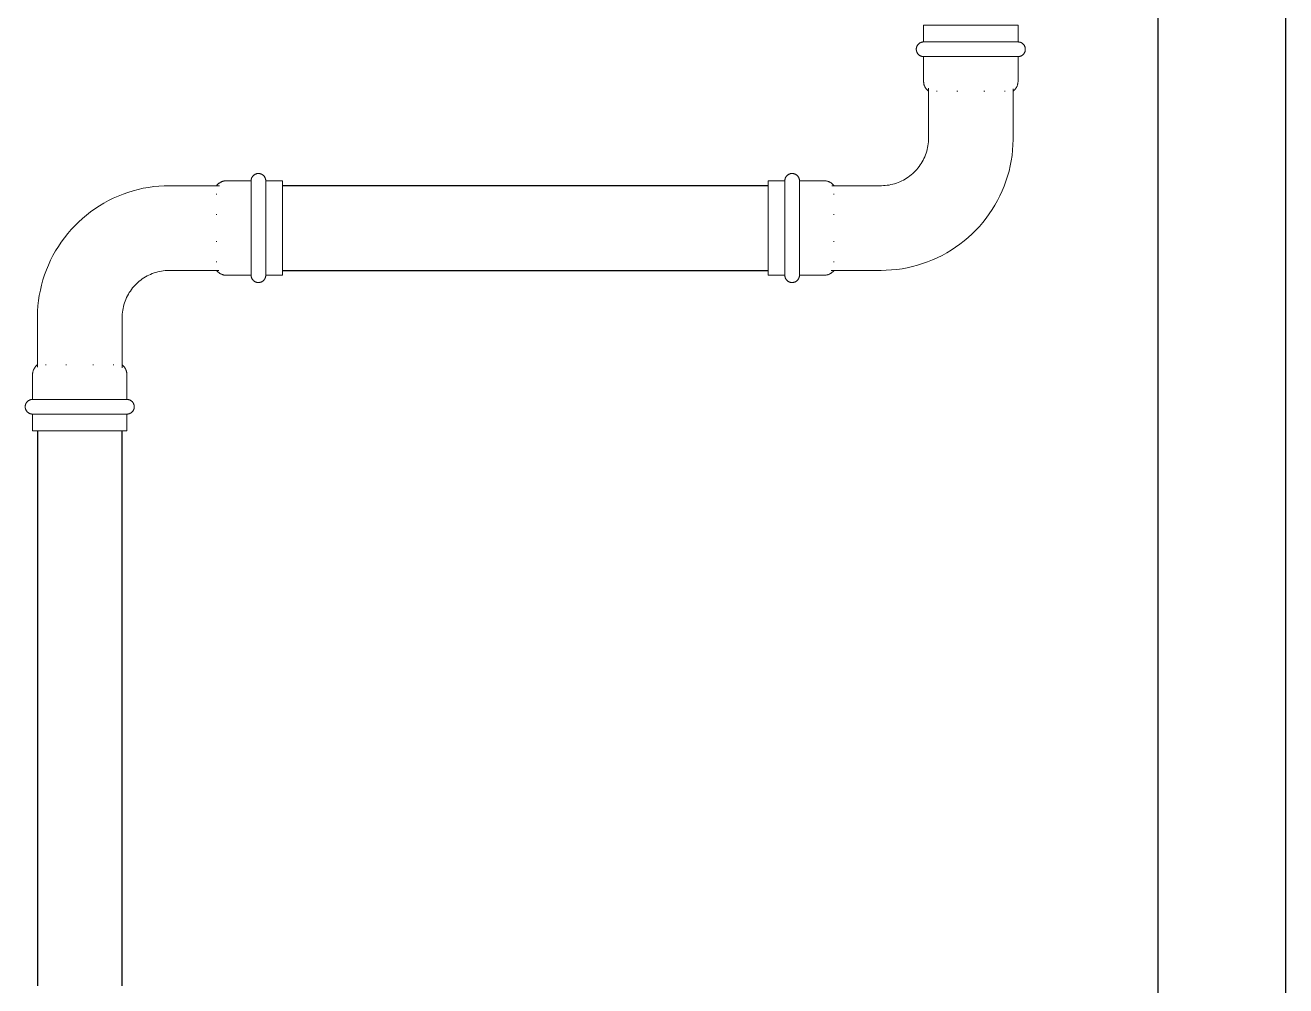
# Model space of a CAD drawing. Header units: inches. Extents: x -3327 to -1, y 8 to 1328.
# Drawn here: x -2027.22 to -1998.93, y 373.99 to 395.54 of the extents above; entities that cross this region are included whole.
import ezdxf

# ---------------------------------------------------------------- set-up
doc = ezdxf.new("R2010")
doc.units = ezdxf.units.IN
doc.header["$MEASUREMENT"] = 0
doc.layers.add('P-PIPE', color=3, linetype='Continuous', lineweight=9)
doc.layers.add('X - REF - FP', color=7, linetype='Continuous', true_color=0xb90000)

# ---------------------------------------------------------------- blocks, each defined once
blk = doc.blocks.new('Victaulic-VicPress316-Elbow 90-45deg Style P568_P571 - Standard-V18-SECOND LEVEL')
at = {"layer": 'P-PIPE'}
for p, q in [((-1.059, 4.55), (-1.059, 4.174)), ((1.059, 4.55), (-1.059, 4.55)), ((1.059, 4.174), (1.059, 4.55)), ((-1.059, 4.174), (1.059, 4.174)), ((-1.059, 3.845), (-1.059, 3.289)), ((-1.059, 3.845), (1.059, 3.845)), ((1.059, 3.289), (1.059, 3.845)), ((-0.95, 3.134), (-0.95, 2.015)), ((0.95, 2.015), (0.95, 3.119)), ((-0.769, 3.071), (-0.753, 3.071)), ((-0.312, 3.071), (-0.294, 3.071)), ((0.294, 3.071), (0.312, 3.071)), ((0.753, 3.071), (0.769, 3.071)), ((-4.174, 1.059), (-4.55, 1.059)), ((-4.55, 1.059), (-4.55, -1.059)), ((-4.174, -1.059), (-4.174, 1.059)), ((-3.289, 1.059), (-3.845, 1.059)), ((-3.845, -1.059), (-3.845, 1.059)), ((-2.015, 0.95), (-3.119, 0.95)), ((-3.071, 0.753), (-3.071, 0.769)), ((-3.071, 0.294), (-3.071, 0.312)), ((-3.071, -0.312), (-3.071, -0.294)), ((-3.071, -0.769), (-3.071, -0.753)), ((-4.55, -1.059), (-4.174, -1.059)), ((-3.845, -1.059), (-3.289, -1.059)), ((-3.134, -0.95), (-2.015, -0.95))]:
    blk.add_line(p, q, dxfattribs=at)
at = {"layer": 'P-PIPE', "flags": 128}
for points in [[(-1.059, 3.845), (-1.066, 3.846), (-1.072, 3.846), (-1.079, 3.847), (-1.085, 3.848), (-1.092, 3.849), (-1.098, 3.85), (-1.104, 3.852), (-1.111, 3.854), (-1.117, 3.856), (-1.123, 3.858), (-1.129, 3.861), (-1.135, 3.864), (-1.141, 3.867), (-1.146, 3.871), (-1.152, 3.874), (-1.157, 3.878), (-1.162, 3.882), (-1.167, 3.886), (-1.172, 3.891), (-1.177, 3.895), (-1.181, 3.9), (-1.186, 3.905), (-1.19, 3.91), (-1.194, 3.916), (-1.197, 3.921), (-1.201, 3.927), (-1.204, 3.932), (-1.207, 3.938), (-1.21, 3.944), (-1.212, 3.95), (-1.215, 3.957), (-1.217, 3.963), (-1.218, 3.969), (-1.22, 3.976), (-1.221, 3.982), (-1.222, 3.989), (-1.223, 3.995), (-1.223, 4.002), (-1.223, 4.008), (-1.223, 4.015), (-1.223, 4.021), (-1.223, 4.028), (-1.222, 4.034), (-1.221, 4.041), (-1.219, 4.047), (-1.218, 4.054), (-1.216, 4.06), (-1.214, 4.066), (-1.211, 4.072), (-1.209, 4.078), (-1.206, 4.084), (-1.203, 4.09), (-1.199, 4.096), (-1.196, 4.101), (-1.192, 4.107), (-1.188, 4.112), (-1.184, 4.117), (-1.179, 4.122), (-1.175, 4.127), (-1.17, 4.131), (-1.165, 4.136), (-1.16, 4.14), (-1.155, 4.144), (-1.149, 4.147), (-1.144, 4.151), (-1.138, 4.154), (-1.132, 4.157), (-1.126, 4.16), (-1.12, 4.163), (-1.114, 4.165), (-1.108, 4.167), (-1.102, 4.169), (-1.095, 4.17), (-1.089, 4.172), (-1.082, 4.173), (-1.076, 4.174), (-1.069, 4.174), (-1.063, 4.174), (-1.059, 4.174)], [(1.059, 4.174), (1.058, 4.174), (1.056, 4.174), (1.051, 4.174), (1.045, 4.174), (1.038, 4.174), (1.029, 4.174), (1.018, 4.174), (1.005, 4.174), (0.991, 4.174), (0.975, 4.174), (0.958, 4.174), (0.939, 4.174), (0.919, 4.174), (0.897, 4.174), (0.874, 4.174), (0.849, 4.174), (0.823, 4.174), (0.796, 4.174), (0.768, 4.174), (0.738, 4.174), (0.707, 4.174), (0.675, 4.174), (0.642, 4.174), (0.607, 4.174), (0.572, 4.174), (0.536, 4.174), (0.499, 4.174), (0.461, 4.174), (0.423, 4.174), (0.384, 4.174), (0.344, 4.174), (0.304, 4.174), (0.263, 4.174), (0.222, 4.174), (0.18, 4.174), (0.138, 4.174), (0.096, 4.174), (0.054, 4.174), (0.011, 4.174), (-0.031, 4.174), (-0.073, 4.174), (-0.115, 4.174), (-0.157, 4.174), (-0.199, 4.174), (-0.241, 4.174), (-0.282, 4.174), (-0.322, 4.174), (-0.362, 4.174), (-0.402, 4.174), (-0.441, 4.174), (-0.479, 4.174), (-0.516, 4.174), (-0.553, 4.174), (-0.588, 4.174), (-0.623, 4.174), (-0.657, 4.174), (-0.69, 4.174), (-0.721, 4.174), (-0.752, 4.174), (-0.781, 4.174), (-0.809, 4.174), (-0.836, 4.174), (-0.861, 4.174), (-0.885, 4.174), (-0.907, 4.174), (-0.929, 4.174), (-0.948, 4.174), (-0.966, 4.174), (-0.983, 4.174), (-0.998, 4.174), (-1.011, 4.174), (-1.023, 4.174), (-1.033, 4.174), (-1.042, 4.174), (-1.048, 4.174), (-1.054, 4.174), (-1.057, 4.174), (-1.059, 4.174), (-1.059, 4.174)], [(-1.059, 4.174), (-1.058, 4.174), (-1.056, 4.174), (-1.051, 4.174), (-1.045, 4.174), (-1.038, 4.174), (-1.029, 4.174), (-1.018, 4.174)], [(1.023, 4.174), (1.033, 4.174), (1.042, 4.174), (1.048, 4.174), (1.054, 4.174), (1.057, 4.174), (1.059, 4.174), (1.059, 4.174)], [(1.059, 4.174), (1.066, 4.174), (1.072, 4.174), (1.079, 4.173), (1.085, 4.172), (1.092, 4.171), (1.098, 4.17), (1.104, 4.168), (1.111, 4.166), (1.117, 4.164), (1.123, 4.162), (1.129, 4.159), (1.135, 4.156), (1.141, 4.153), (1.146, 4.149), (1.152, 4.146), (1.157, 4.142), (1.162, 4.138), (1.167, 4.134), (1.172, 4.129), (1.177, 4.125), (1.181, 4.12), (1.186, 4.115), (1.19, 4.11), (1.194, 4.104), (1.197, 4.099), (1.201, 4.093), (1.204, 4.088), (1.207, 4.082), (1.21, 4.076), (1.212, 4.07), (1.215, 4.063), (1.217, 4.057), (1.218, 4.051), (1.22, 4.044), (1.221, 4.038), (1.222, 4.031), (1.223, 4.025), (1.223, 4.018), (1.223, 4.012), (1.223, 4.005), (1.223, 3.999), (1.223, 3.992), (1.222, 3.986), (1.221, 3.979), (1.219, 3.973), (1.218, 3.966), (1.216, 3.96), (1.214, 3.954), (1.211, 3.948), (1.209, 3.942), (1.206, 3.936), (1.203, 3.93), (1.199, 3.924), (1.196, 3.919), (1.192, 3.913), (1.188, 3.908), (1.184, 3.903), (1.179, 3.898), (1.175, 3.893), (1.17, 3.889), (1.165, 3.884), (1.16, 3.88), (1.155, 3.876), (1.149, 3.873), (1.144, 3.869), (1.138, 3.866), (1.132, 3.863), (1.126, 3.86), (1.12, 3.857), (1.114, 3.855), (1.108, 3.853), (1.102, 3.851), (1.095, 3.85), (1.089, 3.848), (1.082, 3.847), (1.076, 3.846), (1.069, 3.846), (1.063, 3.846), (1.059, 3.845)], [(-1.059, 3.845), (-1.058, 3.845), (-1.056, 3.845), (-1.051, 3.845), (-1.045, 3.845), (-1.038, 3.845), (-1.029, 3.845), (-1.018, 3.845), (-1.005, 3.845), (-0.991, 3.845), (-0.975, 3.845), (-0.958, 3.845), (-0.939, 3.845), (-0.919, 3.845), (-0.897, 3.845), (-0.874, 3.845), (-0.849, 3.845), (-0.823, 3.845), (-0.796, 3.845), (-0.768, 3.845), (-0.738, 3.845), (-0.707, 3.845), (-0.675, 3.845), (-0.642, 3.845), (-0.607, 3.845), (-0.572, 3.845), (-0.536, 3.845), (-0.499, 3.845), (-0.461, 3.845), (-0.423, 3.845), (-0.384, 3.845), (-0.344, 3.845), (-0.304, 3.845), (-0.263, 3.845), (-0.222, 3.845), (-0.18, 3.845), (-0.138, 3.845), (-0.096, 3.845), (-0.054, 3.845), (-0.011, 3.845), (0.031, 3.845), (0.073, 3.845), (0.115, 3.845), (0.157, 3.845), (0.199, 3.845), (0.241, 3.845), (0.282, 3.845), (0.322, 3.845), (0.362, 3.845), (0.402, 3.845), (0.441, 3.845), (0.479, 3.845), (0.516, 3.845), (0.553, 3.845), (0.588, 3.845), (0.623, 3.845), (0.657, 3.845), (0.69, 3.845), (0.721, 3.845), (0.752, 3.845), (0.781, 3.845), (0.809, 3.845), (0.836, 3.845), (0.861, 3.845), (0.885, 3.845), (0.907, 3.845), (0.929, 3.845), (0.948, 3.845), (0.966, 3.845), (0.983, 3.845), (0.998, 3.845), (1.011, 3.845), (1.023, 3.845), (1.033, 3.845), (1.042, 3.845), (1.048, 3.845), (1.054, 3.845), (1.057, 3.845), (1.059, 3.845), (1.059, 3.845)], [(-1.023, 3.845), (-1.033, 3.845), (-1.042, 3.845), (-1.048, 3.845), (-1.054, 3.845), (-1.057, 3.845), (-1.059, 3.845), (-1.059, 3.845)], [(1.059, 3.845), (1.058, 3.845), (1.056, 3.845), (1.051, 3.845), (1.045, 3.845), (1.038, 3.845), (1.029, 3.845), (1.018, 3.845)], [(-0.95, 3.071), (-0.959, 3.078), (-0.967, 3.085), (-0.975, 3.092), (-0.983, 3.1), (-0.99, 3.108), (-0.997, 3.116), (-1.004, 3.125), (-1.01, 3.133), (-1.016, 3.143), (-1.022, 3.152), (-1.027, 3.161), (-1.032, 3.171), (-1.037, 3.181), (-1.041, 3.191), (-1.045, 3.201), (-1.048, 3.212), (-1.051, 3.222), (-1.053, 3.233), (-1.055, 3.244), (-1.057, 3.254), (-1.058, 3.265), (-1.059, 3.276), (-1.059, 3.287), (-1.059, 3.289)], [(1.059, 3.289), (1.059, 3.278), (1.058, 3.267), (1.057, 3.256), (1.056, 3.246), (1.054, 3.235), (1.051, 3.224), (1.048, 3.214), (1.045, 3.203), (1.042, 3.193), (1.037, 3.183), (1.033, 3.173), (1.028, 3.163), (1.023, 3.154), (1.017, 3.144), (1.011, 3.135), (1.005, 3.126), (0.998, 3.118), (0.991, 3.109), (0.984, 3.101), (0.976, 3.094), (0.968, 3.086), (0.96, 3.079), (0.952, 3.072), (0.95, 3.071)], [(-0.95, 2.015), (-0.951, 1.973), (-0.953, 1.93), (-0.958, 1.888), (-0.964, 1.846), (-0.971, 1.804), (-0.981, 1.762), (-0.991, 1.721), (-1.004, 1.68), (-1.018, 1.64), (-1.034, 1.6), (-1.051, 1.562), (-1.07, 1.523), (-1.091, 1.486), (-1.113, 1.449), (-1.136, 1.414), (-1.161, 1.379), (-1.187, 1.345), (-1.214, 1.313), (-1.243, 1.281), (-1.273, 1.251), (-1.304, 1.222), (-1.337, 1.194), (-1.37, 1.168), (-1.404, 1.143), (-1.44, 1.119), (-1.476, 1.097), (-1.513, 1.076), (-1.551, 1.056), (-1.59, 1.039), (-1.629, 1.022), (-1.669, 1.008), (-1.71, 0.995), (-1.751, 0.983), (-1.792, 0.974), (-1.834, 0.965), (-1.876, 0.959), (-1.919, 0.954), (-1.961, 0.951), (-2.004, 0.95), (-2.015, 0.95)], [(-2.015, -0.95), (-1.897, -0.948), (-1.778, -0.941), (-1.66, -0.929), (-1.543, -0.912), (-1.426, -0.891), (-1.31, -0.865), (-1.196, -0.835), (-1.082, -0.799), (-0.971, -0.76), (-0.861, -0.716), (-0.752, -0.668), (-0.646, -0.615), (-0.542, -0.558), (-0.44, -0.497), (-0.341, -0.432), (-0.244, -0.363), (-0.151, -0.29), (-0.06, -0.214), (0.028, -0.134), (0.112, -0.051), (0.193, 0.036), (0.27, 0.126), (0.344, 0.219), (0.414, 0.315), (0.48, 0.413), (0.542, 0.514), (0.6, 0.618), (0.654, 0.723), (0.703, 0.831), (0.748, 0.941), (0.789, 1.052), (0.826, 1.165), (0.857, 1.279), (0.884, 1.395), (0.907, 1.511), (0.925, 1.629), (0.938, 1.746), (0.946, 1.865), (0.95, 1.983), (0.95, 2.015)], [(-4.174, 1.059), (-4.174, 1.066), (-4.174, 1.072), (-4.173, 1.079), (-4.172, 1.085), (-4.171, 1.092), (-4.17, 1.098), (-4.168, 1.104), (-4.166, 1.111), (-4.164, 1.117), (-4.162, 1.123), (-4.159, 1.129), (-4.156, 1.135), (-4.153, 1.141), (-4.149, 1.146), (-4.146, 1.152), (-4.142, 1.157), (-4.138, 1.162), (-4.134, 1.167), (-4.129, 1.172), (-4.125, 1.177), (-4.12, 1.181), (-4.115, 1.186), (-4.11, 1.19), (-4.104, 1.194), (-4.099, 1.197), (-4.093, 1.201), (-4.088, 1.204), (-4.082, 1.207), (-4.076, 1.21), (-4.07, 1.212), (-4.063, 1.215), (-4.057, 1.217), (-4.051, 1.218), (-4.044, 1.22), (-4.038, 1.221), (-4.031, 1.222), (-4.025, 1.223), (-4.018, 1.223), (-4.012, 1.223), (-4.005, 1.223), (-3.999, 1.223), (-3.992, 1.223), (-3.986, 1.222), (-3.979, 1.221), (-3.973, 1.219), (-3.966, 1.218), (-3.96, 1.216), (-3.954, 1.214), (-3.948, 1.211), (-3.942, 1.209), (-3.936, 1.206), (-3.93, 1.203), (-3.924, 1.199), (-3.919, 1.196), (-3.913, 1.192), (-3.908, 1.188), (-3.903, 1.184), (-3.898, 1.179), (-3.893, 1.175), (-3.889, 1.17), (-3.884, 1.165), (-3.88, 1.16), (-3.876, 1.155), (-3.873, 1.149), (-3.869, 1.144), (-3.866, 1.138), (-3.863, 1.132), (-3.86, 1.126), (-3.857, 1.12), (-3.855, 1.114), (-3.853, 1.108), (-3.851, 1.102), (-3.85, 1.095), (-3.848, 1.089), (-3.847, 1.082), (-3.846, 1.076), (-3.846, 1.069), (-3.846, 1.063), (-3.845, 1.059)], [(-4.174, 1.059), (-4.174, 1.058), (-4.174, 1.056), (-4.174, 1.051), (-4.174, 1.045), (-4.174, 1.038), (-4.174, 1.029), (-4.174, 1.018), (-4.174, 1.005), (-4.174, 0.991), (-4.174, 0.975), (-4.174, 0.958), (-4.174, 0.939), (-4.174, 0.919), (-4.174, 0.897), (-4.174, 0.874), (-4.174, 0.849), (-4.174, 0.823), (-4.174, 0.796), (-4.174, 0.768), (-4.174, 0.738), (-4.174, 0.707), (-4.174, 0.675), (-4.174, 0.642), (-4.174, 0.607), (-4.174, 0.572), (-4.174, 0.536), (-4.174, 0.499), (-4.174, 0.461), (-4.174, 0.423), (-4.174, 0.384), (-4.174, 0.344), (-4.174, 0.304), (-4.174, 0.263), (-4.174, 0.222), (-4.174, 0.18), (-4.174, 0.138), (-4.174, 0.096), (-4.174, 0.054), (-4.174, 0.011), (-4.174, -0.031), (-4.174, -0.073), (-4.174, -0.115), (-4.174, -0.157), (-4.174, -0.199), (-4.174, -0.241), (-4.174, -0.282), (-4.174, -0.322), (-4.174, -0.362), (-4.174, -0.402), (-4.174, -0.441), (-4.174, -0.479), (-4.174, -0.516), (-4.174, -0.553), (-4.174, -0.588), (-4.174, -0.623), (-4.174, -0.657), (-4.174, -0.69), (-4.174, -0.721), (-4.174, -0.752), (-4.174, -0.781), (-4.174, -0.809), (-4.174, -0.836), (-4.174, -0.861), (-4.174, -0.885), (-4.174, -0.907), (-4.174, -0.929), (-4.174, -0.948), (-4.174, -0.966), (-4.174, -0.983), (-4.174, -0.998), (-4.174, -1.011), (-4.174, -1.023), (-4.174, -1.033), (-4.174, -1.042), (-4.174, -1.048), (-4.174, -1.054), (-4.174, -1.057), (-4.174, -1.059), (-4.174, -1.059)], [(-4.174, 1.023), (-4.174, 1.033), (-4.174, 1.042), (-4.174, 1.048), (-4.174, 1.054), (-4.174, 1.057), (-4.174, 1.059), (-4.174, 1.059)], [(-3.845, -1.059), (-3.845, -1.058), (-3.845, -1.056), (-3.845, -1.051), (-3.845, -1.045), (-3.845, -1.038), (-3.845, -1.029), (-3.845, -1.018), (-3.845, -1.005), (-3.845, -0.991), (-3.845, -0.975), (-3.845, -0.958), (-3.845, -0.939), (-3.845, -0.919), (-3.845, -0.897), (-3.845, -0.874), (-3.845, -0.849), (-3.845, -0.823), (-3.845, -0.796), (-3.845, -0.768), (-3.845, -0.738), (-3.845, -0.707), (-3.845, -0.675), (-3.845, -0.642), (-3.845, -0.607), (-3.845, -0.572), (-3.845, -0.536), (-3.845, -0.499), (-3.845, -0.461), (-3.845, -0.423), (-3.845, -0.384), (-3.845, -0.344), (-3.845, -0.304), (-3.845, -0.263), (-3.845, -0.222), (-3.845, -0.18), (-3.845, -0.138), (-3.845, -0.096), (-3.845, -0.054), (-3.845, -0.011), (-3.845, 0.031), (-3.845, 0.073), (-3.845, 0.115), (-3.845, 0.157), (-3.845, 0.199), (-3.845, 0.241), (-3.845, 0.282), (-3.845, 0.322), (-3.845, 0.362), (-3.845, 0.402), (-3.845, 0.441), (-3.845, 0.479), (-3.845, 0.516), (-3.845, 0.553), (-3.845, 0.588), (-3.845, 0.623), (-3.845, 0.657), (-3.845, 0.69), (-3.845, 0.721), (-3.845, 0.752), (-3.845, 0.781), (-3.845, 0.809), (-3.845, 0.836), (-3.845, 0.861), (-3.845, 0.885), (-3.845, 0.907), (-3.845, 0.929), (-3.845, 0.948), (-3.845, 0.966), (-3.845, 0.983), (-3.845, 0.998), (-3.845, 1.011), (-3.845, 1.023), (-3.845, 1.033), (-3.845, 1.042), (-3.845, 1.048), (-3.845, 1.054), (-3.845, 1.057), (-3.845, 1.059), (-3.845, 1.059)], [(-3.845, 1.059), (-3.845, 1.058), (-3.845, 1.056), (-3.845, 1.051), (-3.845, 1.045), (-3.845, 1.038), (-3.845, 1.029), (-3.845, 1.018)], [(-3.289, 1.059), (-3.278, 1.059), (-3.267, 1.058), (-3.256, 1.057), (-3.246, 1.056), (-3.235, 1.054), (-3.224, 1.051), (-3.214, 1.048), (-3.203, 1.045), (-3.193, 1.042), (-3.183, 1.037), (-3.173, 1.033), (-3.163, 1.028), (-3.154, 1.023), (-3.144, 1.017), (-3.135, 1.011), (-3.126, 1.005), (-3.118, 0.998), (-3.109, 0.991), (-3.101, 0.984), (-3.094, 0.976), (-3.086, 0.968), (-3.079, 0.96), (-3.072, 0.952), (-3.071, 0.95)], [(-4.174, -1.059), (-4.174, -1.058), (-4.174, -1.056), (-4.174, -1.051), (-4.174, -1.045), (-4.174, -1.038), (-4.174, -1.029), (-4.174, -1.018)], [(-3.845, -1.059), (-3.846, -1.066), (-3.846, -1.072), (-3.847, -1.079), (-3.848, -1.085), (-3.849, -1.092), (-3.85, -1.098), (-3.852, -1.104), (-3.854, -1.111), (-3.856, -1.117), (-3.858, -1.123), (-3.861, -1.129), (-3.864, -1.135), (-3.867, -1.141), (-3.871, -1.146), (-3.874, -1.152), (-3.878, -1.157), (-3.882, -1.162), (-3.886, -1.167), (-3.891, -1.172), (-3.895, -1.177), (-3.9, -1.181), (-3.905, -1.186), (-3.91, -1.19), (-3.916, -1.194), (-3.921, -1.197), (-3.927, -1.201), (-3.932, -1.204), (-3.938, -1.207), (-3.944, -1.21), (-3.95, -1.212), (-3.957, -1.215), (-3.963, -1.217), (-3.969, -1.218), (-3.976, -1.22), (-3.982, -1.221), (-3.989, -1.222), (-3.995, -1.223), (-4.002, -1.223), (-4.008, -1.223), (-4.015, -1.223), (-4.021, -1.223), (-4.028, -1.223), (-4.034, -1.222), (-4.041, -1.221), (-4.047, -1.219), (-4.054, -1.218), (-4.06, -1.216), (-4.066, -1.214), (-4.072, -1.211), (-4.078, -1.209), (-4.084, -1.206), (-4.09, -1.203), (-4.096, -1.199), (-4.101, -1.196), (-4.107, -1.192), (-4.112, -1.188), (-4.117, -1.184), (-4.122, -1.179), (-4.127, -1.175), (-4.131, -1.17), (-4.136, -1.165), (-4.14, -1.16), (-4.144, -1.155), (-4.147, -1.149), (-4.151, -1.144), (-4.154, -1.138), (-4.157, -1.132), (-4.16, -1.126), (-4.163, -1.12), (-4.165, -1.114), (-4.167, -1.108), (-4.169, -1.102), (-4.17, -1.095), (-4.172, -1.089), (-4.173, -1.082), (-4.174, -1.076), (-4.174, -1.069), (-4.174, -1.063), (-4.174, -1.059)], [(-3.845, -1.023), (-3.845, -1.033), (-3.845, -1.042), (-3.845, -1.048), (-3.845, -1.054), (-3.845, -1.057), (-3.845, -1.059), (-3.845, -1.059)], [(-3.071, -0.95), (-3.078, -0.959), (-3.085, -0.967), (-3.092, -0.975), (-3.1, -0.983), (-3.108, -0.99), (-3.116, -0.997), (-3.125, -1.004), (-3.133, -1.01), (-3.143, -1.016), (-3.152, -1.022), (-3.161, -1.027), (-3.171, -1.032), (-3.181, -1.037), (-3.191, -1.041), (-3.201, -1.045), (-3.212, -1.048), (-3.222, -1.051), (-3.233, -1.053), (-3.244, -1.055), (-3.254, -1.057), (-3.265, -1.058), (-3.276, -1.059), (-3.287, -1.059), (-3.289, -1.059)]]:
    blk.add_lwpolyline(points, dxfattribs=at)
blk = doc.blocks.new('Victaulic-VicPress316-Elbow 90-45deg Style P568_P571 - Standard-V9-SECOND LEVEL')
at = {"layer": 'P-PIPE'}
for p, q in [((-1.059, 4.55), (-1.059, 4.174)), ((1.059, 4.55), (-1.059, 4.55)), ((1.059, 4.174), (1.059, 4.55)), ((-1.059, 4.174), (1.059, 4.174)), ((-1.059, 3.845), (-1.059, 3.289)), ((-1.059, 3.845), (1.059, 3.845)), ((1.059, 3.289), (1.059, 3.845)), ((-0.95, 3.136), (-0.95, 2.015)), ((0.95, 2.015), (0.95, 3.119)), ((-0.769, 3.071), (-0.753, 3.071)), ((-0.312, 3.071), (-0.294, 3.071)), ((0.294, 3.071), (0.312, 3.071)), ((0.753, 3.071), (0.769, 3.071)), ((-4.174, 1.059), (-4.55, 1.059)), ((-4.55, 1.059), (-4.55, -1.059)), ((-4.174, -1.059), (-4.174, 1.059)), ((-3.289, 1.059), (-3.845, 1.059)), ((-3.845, -1.059), (-3.845, 1.059)), ((-2.015, 0.95), (-3.119, 0.95)), ((-3.071, 0.753), (-3.071, 0.769)), ((-3.071, 0.294), (-3.071, 0.312)), ((-3.071, -0.312), (-3.071, -0.294)), ((-3.071, -0.769), (-3.071, -0.753)), ((-4.55, -1.059), (-4.174, -1.059)), ((-3.845, -1.059), (-3.289, -1.059)), ((-3.136, -0.95), (-2.015, -0.95))]:
    blk.add_line(p, q, dxfattribs=at)
at = {"layer": 'P-PIPE', "flags": 128}
for points in [[(-1.059, 3.845), (-1.066, 3.846), (-1.072, 3.846), (-1.079, 3.847), (-1.085, 3.848), (-1.092, 3.849), (-1.098, 3.85), (-1.104, 3.852), (-1.111, 3.854), (-1.117, 3.856), (-1.123, 3.858), (-1.129, 3.861), (-1.135, 3.864), (-1.141, 3.867), (-1.146, 3.871), (-1.152, 3.874), (-1.157, 3.878), (-1.162, 3.882), (-1.167, 3.886), (-1.172, 3.891), (-1.177, 3.895), (-1.181, 3.9), (-1.186, 3.905), (-1.19, 3.91), (-1.194, 3.916), (-1.197, 3.921), (-1.201, 3.927), (-1.204, 3.932), (-1.207, 3.938), (-1.21, 3.944), (-1.212, 3.95), (-1.215, 3.957), (-1.217, 3.963), (-1.218, 3.969), (-1.22, 3.976), (-1.221, 3.982), (-1.222, 3.989), (-1.223, 3.995), (-1.223, 4.002), (-1.223, 4.008), (-1.223, 4.015), (-1.223, 4.021), (-1.223, 4.028), (-1.222, 4.034), (-1.221, 4.041), (-1.219, 4.047), (-1.218, 4.054), (-1.216, 4.06), (-1.214, 4.066), (-1.211, 4.072), (-1.209, 4.078), (-1.206, 4.084), (-1.203, 4.09), (-1.199, 4.096), (-1.196, 4.101), (-1.192, 4.107), (-1.188, 4.112), (-1.184, 4.117), (-1.179, 4.122), (-1.175, 4.127), (-1.17, 4.131), (-1.165, 4.136), (-1.16, 4.14), (-1.155, 4.144), (-1.149, 4.147), (-1.144, 4.151), (-1.138, 4.154), (-1.132, 4.157), (-1.126, 4.16), (-1.12, 4.163), (-1.114, 4.165), (-1.108, 4.167), (-1.102, 4.169), (-1.095, 4.17), (-1.089, 4.172), (-1.082, 4.173), (-1.076, 4.174), (-1.069, 4.174), (-1.063, 4.174), (-1.059, 4.174)], [(1.059, 4.174), (1.058, 4.174), (1.056, 4.174), (1.051, 4.174), (1.045, 4.174), (1.038, 4.174), (1.029, 4.174), (1.018, 4.174), (1.005, 4.174), (0.991, 4.174), (0.975, 4.174), (0.958, 4.174), (0.939, 4.174), (0.919, 4.174), (0.897, 4.174), (0.874, 4.174), (0.849, 4.174), (0.823, 4.174), (0.796, 4.174), (0.768, 4.174), (0.738, 4.174), (0.707, 4.174), (0.675, 4.174), (0.642, 4.174), (0.607, 4.174), (0.572, 4.174), (0.536, 4.174), (0.499, 4.174), (0.461, 4.174), (0.423, 4.174), (0.384, 4.174), (0.344, 4.174), (0.304, 4.174), (0.263, 4.174), (0.222, 4.174), (0.18, 4.174), (0.138, 4.174), (0.096, 4.174), (0.054, 4.174), (0.011, 4.174), (-0.031, 4.174), (-0.073, 4.174), (-0.115, 4.174), (-0.157, 4.174), (-0.199, 4.174), (-0.241, 4.174), (-0.282, 4.174), (-0.322, 4.174), (-0.362, 4.174), (-0.402, 4.174), (-0.441, 4.174), (-0.479, 4.174), (-0.516, 4.174), (-0.553, 4.174), (-0.588, 4.174), (-0.623, 4.174), (-0.657, 4.174), (-0.69, 4.174), (-0.721, 4.174), (-0.752, 4.174), (-0.781, 4.174), (-0.809, 4.174), (-0.836, 4.174), (-0.861, 4.174), (-0.885, 4.174), (-0.907, 4.174), (-0.929, 4.174), (-0.948, 4.174), (-0.966, 4.174), (-0.983, 4.174), (-0.998, 4.174), (-1.011, 4.174), (-1.023, 4.174), (-1.033, 4.174), (-1.042, 4.174), (-1.048, 4.174), (-1.054, 4.174), (-1.057, 4.174), (-1.059, 4.174), (-1.059, 4.174)], [(-1.059, 4.174), (-1.058, 4.174), (-1.056, 4.174), (-1.051, 4.174), (-1.045, 4.174), (-1.038, 4.174), (-1.029, 4.174), (-1.018, 4.174)], [(1.023, 4.174), (1.033, 4.174), (1.042, 4.174), (1.048, 4.174), (1.054, 4.174), (1.057, 4.174), (1.059, 4.174), (1.059, 4.174)], [(1.059, 4.174), (1.066, 4.174), (1.072, 4.174), (1.079, 4.173), (1.085, 4.172), (1.092, 4.171), (1.098, 4.17), (1.104, 4.168), (1.111, 4.166), (1.117, 4.164), (1.123, 4.162), (1.129, 4.159), (1.135, 4.156), (1.141, 4.153), (1.146, 4.149), (1.152, 4.146), (1.157, 4.142), (1.162, 4.138), (1.167, 4.134), (1.172, 4.129), (1.177, 4.125), (1.181, 4.12), (1.186, 4.115), (1.19, 4.11), (1.194, 4.104), (1.197, 4.099), (1.201, 4.093), (1.204, 4.088), (1.207, 4.082), (1.21, 4.076), (1.212, 4.07), (1.215, 4.063), (1.217, 4.057), (1.218, 4.051), (1.22, 4.044), (1.221, 4.038), (1.222, 4.031), (1.223, 4.025), (1.223, 4.018), (1.223, 4.012), (1.223, 4.005), (1.223, 3.999), (1.223, 3.992), (1.222, 3.986), (1.221, 3.979), (1.219, 3.973), (1.218, 3.966), (1.216, 3.96), (1.214, 3.954), (1.211, 3.948), (1.209, 3.942), (1.206, 3.936), (1.203, 3.93), (1.199, 3.924), (1.196, 3.919), (1.192, 3.913), (1.188, 3.908), (1.184, 3.903), (1.179, 3.898), (1.175, 3.893), (1.17, 3.889), (1.165, 3.884), (1.16, 3.88), (1.155, 3.876), (1.149, 3.873), (1.144, 3.869), (1.138, 3.866), (1.132, 3.863), (1.126, 3.86), (1.12, 3.857), (1.114, 3.855), (1.108, 3.853), (1.102, 3.851), (1.095, 3.85), (1.089, 3.848), (1.082, 3.847), (1.076, 3.846), (1.069, 3.846), (1.063, 3.846), (1.059, 3.845)], [(-1.059, 3.845), (-1.058, 3.845), (-1.056, 3.845), (-1.051, 3.845), (-1.045, 3.845), (-1.038, 3.845), (-1.029, 3.845), (-1.018, 3.845), (-1.005, 3.845), (-0.991, 3.845), (-0.975, 3.845), (-0.958, 3.845), (-0.939, 3.845), (-0.919, 3.845), (-0.897, 3.845), (-0.874, 3.845), (-0.849, 3.845), (-0.823, 3.845), (-0.796, 3.845), (-0.768, 3.845), (-0.738, 3.845), (-0.707, 3.845), (-0.675, 3.845), (-0.642, 3.845), (-0.607, 3.845), (-0.572, 3.845), (-0.536, 3.845), (-0.499, 3.845), (-0.461, 3.845), (-0.423, 3.845), (-0.384, 3.845), (-0.344, 3.845), (-0.304, 3.845), (-0.263, 3.845), (-0.222, 3.845), (-0.18, 3.845), (-0.138, 3.845), (-0.096, 3.845), (-0.054, 3.845), (-0.011, 3.845), (0.031, 3.845), (0.073, 3.845), (0.115, 3.845), (0.157, 3.845), (0.199, 3.845), (0.241, 3.845), (0.282, 3.845), (0.322, 3.845), (0.362, 3.845), (0.402, 3.845), (0.441, 3.845), (0.479, 3.845), (0.516, 3.845), (0.553, 3.845), (0.588, 3.845), (0.623, 3.845), (0.657, 3.845), (0.69, 3.845), (0.721, 3.845), (0.752, 3.845), (0.781, 3.845), (0.809, 3.845), (0.836, 3.845), (0.861, 3.845), (0.885, 3.845), (0.907, 3.845), (0.929, 3.845), (0.948, 3.845), (0.966, 3.845), (0.983, 3.845), (0.998, 3.845), (1.011, 3.845), (1.023, 3.845), (1.033, 3.845), (1.042, 3.845), (1.048, 3.845), (1.054, 3.845), (1.057, 3.845), (1.059, 3.845), (1.059, 3.845)], [(-1.023, 3.845), (-1.033, 3.845), (-1.042, 3.845), (-1.048, 3.845), (-1.054, 3.845), (-1.057, 3.845), (-1.059, 3.845), (-1.059, 3.845)], [(1.059, 3.845), (1.058, 3.845), (1.056, 3.845), (1.051, 3.845), (1.045, 3.845), (1.038, 3.845), (1.029, 3.845), (1.018, 3.845)], [(-0.95, 3.071), (-0.959, 3.078), (-0.967, 3.085), (-0.975, 3.092), (-0.983, 3.1), (-0.99, 3.108), (-0.997, 3.116), (-1.004, 3.125), (-1.01, 3.133), (-1.016, 3.143), (-1.022, 3.152), (-1.027, 3.161), (-1.032, 3.171), (-1.037, 3.181), (-1.041, 3.191), (-1.045, 3.201), (-1.048, 3.212), (-1.051, 3.222), (-1.053, 3.233), (-1.055, 3.244), (-1.057, 3.254), (-1.058, 3.265), (-1.059, 3.276), (-1.059, 3.287), (-1.059, 3.289)], [(1.059, 3.289), (1.059, 3.278), (1.058, 3.267), (1.057, 3.256), (1.056, 3.246), (1.054, 3.235), (1.051, 3.224), (1.048, 3.214), (1.045, 3.203), (1.042, 3.193), (1.037, 3.183), (1.033, 3.173), (1.028, 3.163), (1.023, 3.154), (1.017, 3.144), (1.011, 3.135), (1.005, 3.126), (0.998, 3.118), (0.991, 3.109), (0.984, 3.101), (0.976, 3.094), (0.968, 3.086), (0.96, 3.079), (0.952, 3.072), (0.95, 3.071)], [(-0.95, 2.015), (-0.951, 1.973), (-0.953, 1.93), (-0.958, 1.888), (-0.964, 1.846), (-0.971, 1.804), (-0.981, 1.762), (-0.991, 1.721), (-1.004, 1.68), (-1.018, 1.64), (-1.034, 1.6), (-1.051, 1.562), (-1.07, 1.523), (-1.091, 1.486), (-1.113, 1.449), (-1.136, 1.414), (-1.161, 1.379), (-1.187, 1.345), (-1.214, 1.313), (-1.243, 1.281), (-1.273, 1.251), (-1.304, 1.222), (-1.337, 1.194), (-1.37, 1.168), (-1.404, 1.143), (-1.44, 1.119), (-1.476, 1.097), (-1.513, 1.076), (-1.551, 1.056), (-1.59, 1.039), (-1.629, 1.022), (-1.669, 1.008), (-1.71, 0.995), (-1.751, 0.983), (-1.792, 0.974), (-1.834, 0.965), (-1.876, 0.959), (-1.919, 0.954), (-1.961, 0.951), (-2.004, 0.95), (-2.015, 0.95)], [(-2.015, -0.95), (-1.897, -0.948), (-1.778, -0.941), (-1.66, -0.929), (-1.543, -0.912), (-1.426, -0.891), (-1.31, -0.865), (-1.196, -0.835), (-1.082, -0.799), (-0.971, -0.76), (-0.861, -0.716), (-0.752, -0.668), (-0.646, -0.615), (-0.542, -0.558), (-0.44, -0.497), (-0.341, -0.432), (-0.244, -0.363), (-0.151, -0.29), (-0.06, -0.214), (0.028, -0.134), (0.112, -0.051), (0.193, 0.036), (0.27, 0.126), (0.344, 0.219), (0.414, 0.315), (0.48, 0.413), (0.542, 0.514), (0.6, 0.618), (0.654, 0.723), (0.703, 0.831), (0.748, 0.941), (0.789, 1.052), (0.826, 1.165), (0.857, 1.279), (0.884, 1.395), (0.907, 1.511), (0.925, 1.629), (0.938, 1.746), (0.946, 1.865), (0.95, 1.983), (0.95, 2.015)], [(-4.174, 1.059), (-4.174, 1.066), (-4.174, 1.072), (-4.173, 1.079), (-4.172, 1.085), (-4.171, 1.092), (-4.17, 1.098), (-4.168, 1.104), (-4.166, 1.111), (-4.164, 1.117), (-4.162, 1.123), (-4.159, 1.129), (-4.156, 1.135), (-4.153, 1.141), (-4.149, 1.146), (-4.146, 1.152), (-4.142, 1.157), (-4.138, 1.162), (-4.134, 1.167), (-4.129, 1.172), (-4.125, 1.177), (-4.12, 1.181), (-4.115, 1.186), (-4.11, 1.19), (-4.104, 1.194), (-4.099, 1.197), (-4.093, 1.201), (-4.088, 1.204), (-4.082, 1.207), (-4.076, 1.21), (-4.07, 1.212), (-4.063, 1.215), (-4.057, 1.217), (-4.051, 1.218), (-4.044, 1.22), (-4.038, 1.221), (-4.031, 1.222), (-4.025, 1.223), (-4.018, 1.223), (-4.012, 1.223), (-4.005, 1.223), (-3.999, 1.223), (-3.992, 1.223), (-3.986, 1.222), (-3.979, 1.221), (-3.973, 1.219), (-3.966, 1.218), (-3.96, 1.216), (-3.954, 1.214), (-3.948, 1.211), (-3.942, 1.209), (-3.936, 1.206), (-3.93, 1.203), (-3.924, 1.199), (-3.919, 1.196), (-3.913, 1.192), (-3.908, 1.188), (-3.903, 1.184), (-3.898, 1.179), (-3.893, 1.175), (-3.889, 1.17), (-3.884, 1.165), (-3.88, 1.16), (-3.876, 1.155), (-3.873, 1.149), (-3.869, 1.144), (-3.866, 1.138), (-3.863, 1.132), (-3.86, 1.126), (-3.857, 1.12), (-3.855, 1.114), (-3.853, 1.108), (-3.851, 1.102), (-3.85, 1.095), (-3.848, 1.089), (-3.847, 1.082), (-3.846, 1.076), (-3.846, 1.069), (-3.846, 1.063), (-3.845, 1.059)], [(-4.174, 1.059), (-4.174, 1.058), (-4.174, 1.056), (-4.174, 1.051), (-4.174, 1.045), (-4.174, 1.038), (-4.174, 1.029), (-4.174, 1.018), (-4.174, 1.005), (-4.174, 0.991), (-4.174, 0.975), (-4.174, 0.958), (-4.174, 0.939), (-4.174, 0.919), (-4.174, 0.897), (-4.174, 0.874), (-4.174, 0.849), (-4.174, 0.823), (-4.174, 0.796), (-4.174, 0.768), (-4.174, 0.738), (-4.174, 0.707), (-4.174, 0.675), (-4.174, 0.642), (-4.174, 0.607), (-4.174, 0.572), (-4.174, 0.536), (-4.174, 0.499), (-4.174, 0.461), (-4.174, 0.423), (-4.174, 0.384), (-4.174, 0.344), (-4.174, 0.304), (-4.174, 0.263), (-4.174, 0.222), (-4.174, 0.18), (-4.174, 0.138), (-4.174, 0.096), (-4.174, 0.054), (-4.174, 0.011), (-4.174, -0.031), (-4.174, -0.073), (-4.174, -0.115), (-4.174, -0.157), (-4.174, -0.199), (-4.174, -0.241), (-4.174, -0.282), (-4.174, -0.322), (-4.174, -0.362), (-4.174, -0.402), (-4.174, -0.441), (-4.174, -0.479), (-4.174, -0.516), (-4.174, -0.553), (-4.174, -0.588), (-4.174, -0.623), (-4.174, -0.657), (-4.174, -0.69), (-4.174, -0.721), (-4.174, -0.752), (-4.174, -0.781), (-4.174, -0.809), (-4.174, -0.836), (-4.174, -0.861), (-4.174, -0.885), (-4.174, -0.907), (-4.174, -0.929), (-4.174, -0.948), (-4.174, -0.966), (-4.174, -0.983), (-4.174, -0.998), (-4.174, -1.011), (-4.174, -1.023), (-4.174, -1.033), (-4.174, -1.042), (-4.174, -1.048), (-4.174, -1.054), (-4.174, -1.057), (-4.174, -1.059), (-4.174, -1.059)], [(-4.174, 1.023), (-4.174, 1.033), (-4.174, 1.042), (-4.174, 1.048), (-4.174, 1.054), (-4.174, 1.057), (-4.174, 1.059), (-4.174, 1.059)], [(-3.845, -1.059), (-3.845, -1.058), (-3.845, -1.056), (-3.845, -1.051), (-3.845, -1.045), (-3.845, -1.038), (-3.845, -1.029), (-3.845, -1.018), (-3.845, -1.005), (-3.845, -0.991), (-3.845, -0.975), (-3.845, -0.958), (-3.845, -0.939), (-3.845, -0.919), (-3.845, -0.897), (-3.845, -0.874), (-3.845, -0.849), (-3.845, -0.823), (-3.845, -0.796), (-3.845, -0.768), (-3.845, -0.738), (-3.845, -0.707), (-3.845, -0.675), (-3.845, -0.642), (-3.845, -0.607), (-3.845, -0.572), (-3.845, -0.536), (-3.845, -0.499), (-3.845, -0.461), (-3.845, -0.423), (-3.845, -0.384), (-3.845, -0.344), (-3.845, -0.304), (-3.845, -0.263), (-3.845, -0.222), (-3.845, -0.18), (-3.845, -0.138), (-3.845, -0.096), (-3.845, -0.054), (-3.845, -0.011), (-3.845, 0.031), (-3.845, 0.073), (-3.845, 0.115), (-3.845, 0.157), (-3.845, 0.199), (-3.845, 0.241), (-3.845, 0.282), (-3.845, 0.322), (-3.845, 0.362), (-3.845, 0.402), (-3.845, 0.441), (-3.845, 0.479), (-3.845, 0.516), (-3.845, 0.553), (-3.845, 0.588), (-3.845, 0.623), (-3.845, 0.657), (-3.845, 0.69), (-3.845, 0.721), (-3.845, 0.752), (-3.845, 0.781), (-3.845, 0.809), (-3.845, 0.836), (-3.845, 0.861), (-3.845, 0.885), (-3.845, 0.907), (-3.845, 0.929), (-3.845, 0.948), (-3.845, 0.966), (-3.845, 0.983), (-3.845, 0.998), (-3.845, 1.011), (-3.845, 1.023), (-3.845, 1.033), (-3.845, 1.042), (-3.845, 1.048), (-3.845, 1.054), (-3.845, 1.057), (-3.845, 1.059), (-3.845, 1.059)], [(-3.845, 1.059), (-3.845, 1.058), (-3.845, 1.056), (-3.845, 1.051), (-3.845, 1.045), (-3.845, 1.038), (-3.845, 1.029), (-3.845, 1.018)], [(-3.289, 1.059), (-3.278, 1.059), (-3.267, 1.058), (-3.256, 1.057), (-3.246, 1.056), (-3.235, 1.054), (-3.224, 1.051), (-3.214, 1.048), (-3.203, 1.045), (-3.193, 1.042), (-3.183, 1.037), (-3.173, 1.033), (-3.163, 1.028), (-3.154, 1.023), (-3.144, 1.017), (-3.135, 1.011), (-3.126, 1.005), (-3.118, 0.998), (-3.109, 0.991), (-3.101, 0.984), (-3.094, 0.976), (-3.086, 0.968), (-3.079, 0.96), (-3.072, 0.952), (-3.071, 0.95)], [(-4.174, -1.059), (-4.174, -1.058), (-4.174, -1.056), (-4.174, -1.051), (-4.174, -1.045), (-4.174, -1.038), (-4.174, -1.029), (-4.174, -1.018)], [(-3.845, -1.059), (-3.846, -1.066), (-3.846, -1.072), (-3.847, -1.079), (-3.848, -1.085), (-3.849, -1.092), (-3.85, -1.098), (-3.852, -1.104), (-3.854, -1.111), (-3.856, -1.117), (-3.858, -1.123), (-3.861, -1.129), (-3.864, -1.135), (-3.867, -1.141), (-3.871, -1.146), (-3.874, -1.152), (-3.878, -1.157), (-3.882, -1.162), (-3.886, -1.167), (-3.891, -1.172), (-3.895, -1.177), (-3.9, -1.181), (-3.905, -1.186), (-3.91, -1.19), (-3.916, -1.194), (-3.921, -1.197), (-3.927, -1.201), (-3.932, -1.204), (-3.938, -1.207), (-3.944, -1.21), (-3.95, -1.212), (-3.957, -1.215), (-3.963, -1.217), (-3.969, -1.218), (-3.976, -1.22), (-3.982, -1.221), (-3.989, -1.222), (-3.995, -1.223), (-4.002, -1.223), (-4.008, -1.223), (-4.015, -1.223), (-4.021, -1.223), (-4.028, -1.223), (-4.034, -1.222), (-4.041, -1.221), (-4.047, -1.219), (-4.054, -1.218), (-4.06, -1.216), (-4.066, -1.214), (-4.072, -1.211), (-4.078, -1.209), (-4.084, -1.206), (-4.09, -1.203), (-4.096, -1.199), (-4.101, -1.196), (-4.107, -1.192), (-4.112, -1.188), (-4.117, -1.184), (-4.122, -1.179), (-4.127, -1.175), (-4.131, -1.17), (-4.136, -1.165), (-4.14, -1.16), (-4.144, -1.155), (-4.147, -1.149), (-4.151, -1.144), (-4.154, -1.138), (-4.157, -1.132), (-4.16, -1.126), (-4.163, -1.12), (-4.165, -1.114), (-4.167, -1.108), (-4.169, -1.102), (-4.17, -1.095), (-4.172, -1.089), (-4.173, -1.082), (-4.174, -1.076), (-4.174, -1.069), (-4.174, -1.063), (-4.174, -1.059)], [(-3.845, -1.023), (-3.845, -1.033), (-3.845, -1.042), (-3.845, -1.048), (-3.845, -1.054), (-3.845, -1.057), (-3.845, -1.059), (-3.845, -1.059)], [(-3.071, -0.95), (-3.078, -0.959), (-3.085, -0.967), (-3.092, -0.975), (-3.1, -0.983), (-3.108, -0.99), (-3.116, -0.997), (-3.125, -1.004), (-3.133, -1.01), (-3.143, -1.016), (-3.152, -1.022), (-3.161, -1.027), (-3.171, -1.032), (-3.181, -1.037), (-3.191, -1.041), (-3.201, -1.045), (-3.212, -1.048), (-3.222, -1.051), (-3.233, -1.053), (-3.244, -1.055), (-3.254, -1.057), (-3.265, -1.058), (-3.276, -1.059), (-3.287, -1.059), (-3.289, -1.059)]]:
    blk.add_lwpolyline(points, dxfattribs=at)

msp = doc.modelspace()

# ---------------------------------------------------------------- linework, layer by layer
at = {"layer": 'X - REF - FP'}
for p, q in [((-2001.81, 593.223), (-2001.81, 372.4)), ((-1998.935, 372.398), (-1998.935, 593.223)), ((-2010.553, 391.937), (-2021.45, 391.937)), ((-2021.45, 390.037), (-2010.553, 390.037)), ((-2026.95, 386.437), (-2026.95, 373.987)), ((-2025.05, 373.987), (-2025.05, 386.437))]:
    msp.add_line(p, q, dxfattribs=at)

# ---------------------------------------------------------------- block references
msp.add_blockref('Victaulic-VicPress316-Elbow 90-45deg Style P568_P571 - Standard-V9-SECOND LEVEL', (-2006.003, 390.987), dxfattribs=at)
at = {"layer": 'X - REF - FP', "rotation": 180}
msp.add_blockref('Victaulic-VicPress316-Elbow 90-45deg Style P568_P571 - Standard-V18-SECOND LEVEL', (-2026, 390.987), dxfattribs=at)

doc.saveas('drawing.dxf')
